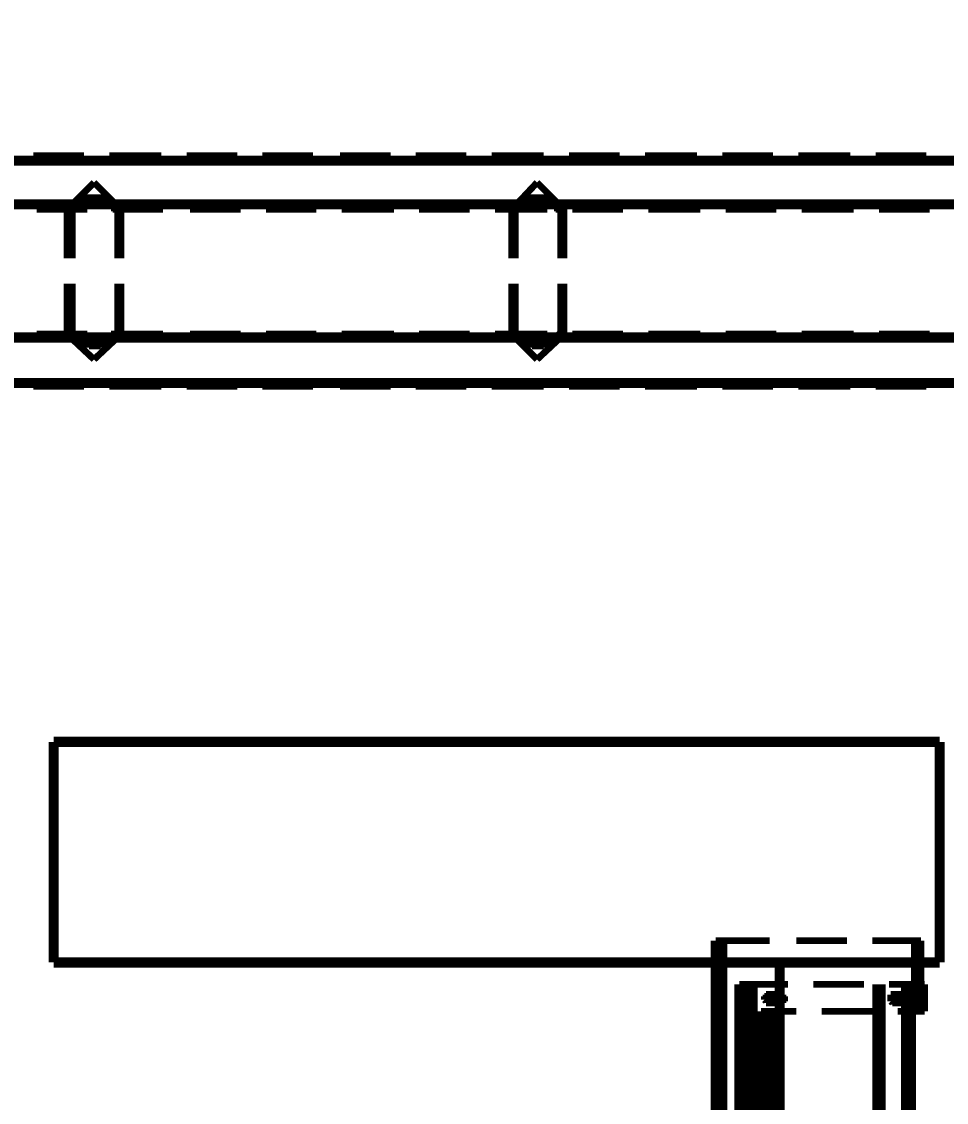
# Model space of a CAD drawing. Extents: x 0.1 to 11.6, y 0.3 to 16.2.
# Drawn here: x 6.572 to 7.487, y 12.993 to 14.063 of the extents above; entities that cross this region are included whole.
import ezdxf

# ---------------------------------------------------------------- set-up
doc = ezdxf.new("R2010")
doc.units = 0
doc.header["$MEASUREMENT"] = 0
doc.dimstyles.get("Standard").update_dxf_attribs({"dimtxt": 0.18, "dimasz": 0.18, "dimexe": 0.18, "dimexo": 0.0625, "dimgap": 0.09, "dimtad": 0, "dimtih": 1, "dimtoh": 1, "dimdec": 4, "dimzin": 0, "dimdsep": 46, "dimtxsty": 'Standard', "dimcen": 0.09, "dimadec": 0, "dimazin": 0, "dimtfac": 1, "dimtdec": 4, "dimtofl": 0, "dimtmove": 0, "dimatfit": 3, "dimfxl": 1, "dimtolj": 1, "dimtzin": 0, "dimarcsym": 0})

# ---------------------------------------------------------------- blocks, each defined once
blk = doc.blocks.new('*D2')
at = {"color": 0, "linetype": 'Continuous', "lineweight": -2, "transparency": 16777216}
for p, q in [((4.9083, 14.0758), (4.9083, 15.6449)), ((8.0233, 15.0142), (8.0233, 15.6449)), ((5.0883, 15.4649), (6.0458, 15.4649)), ((7.8433, 15.4649), (6.8858, 15.4649))]:
    blk.add_line(p, q, dxfattribs=at)
at = {"color": 0, "linetype": 'Continuous', "transparency": 16777216}
for points in [[(5.0883, 15.4949), (5.0883, 15.4349), (4.9083, 15.4649)], [(7.8433, 15.4949), (7.8433, 15.4349), (8.0233, 15.4649)]]:
    blk.add_solid(points, dxfattribs=at)
at = {"layer": 'Defpoints', "color": 0, "linetype": 'Continuous', "transparency": 16777216}
for p in [(8.0233, 15.4649), (8.0233, 14.9517), (4.9083, 14.0133)]:
    blk.add_point(p, dxfattribs=at)
at = {"color": 0, "linetype": 'Continuous', "transparency": 16777216, "insert": (6.4658, 15.4649), "char_height": 0.18, "attachment_point": 5}
blk.add_mtext('\\A1;varC', dxfattribs=at)

msp = doc.modelspace()

# ---------------------------------------------------------------- linework, layer by layer
at = {"color": 0}
for points, const_width in [([(6.63336, 13.93), (6.58333, 13.93)], 0.00667), ([(6.71001, 13.93), (6.65831, 13.93)], 0.00667), ([(6.785, 13.93), (6.73503, 13.93)], 0.00667), ([(6.86003, 13.93), (6.81, 13.93)], 0.00667), ([(6.93668, 13.93), (6.88667, 13.93)], 0.00667), ([(7.01167, 13.93), (6.96164, 13.93)], 0.00667), ([(7.08832, 13.93), (7.03668, 13.93)], 0.00667), ([(7.16336, 13.93), (7.11333, 13.93)], 0.00667), ([(7.24001, 13.93), (7.18832, 13.93)], 0.00667), ([(7.315, 13.93), (7.26497, 13.93)], 0.00667), ([(7.39165, 13.93), (7.34, 13.93)], 0.00667), ([(7.46669, 13.93), (7.41667, 13.93)], 0.00667), ([(8.22999, 13.925), (5.99333, 13.925)], 0.01), ([(6.64333, 13.9033), (6.61664, 13.8767)], 0.00667), ([(6.66997, 13.8767), (6.64333, 13.9033)], 0.00667), ([(7.08165, 13.9033), (7.05664, 13.8767)], 0.00667), ([(7.10835, 13.8767), (7.08165, 13.9033)], 0.00667), ([(6.66667, 13.8767), (6.66499, 13.8767), (6.66499, 13.8783), (6.66336, 13.8783), (6.66336, 13.88), (6.66168, 13.88), (6.66, 13.8817), (6.65831, 13.8817), (6.65831, 13.8834), (6.65668, 13.8834), (6.655, 13.885), (6.65332, 13.885), (6.65332, 13.8867), (6.65169, 13.8867), (6.65001, 13.8867), (6.65001, 13.8883), (6.64833, 13.8883), (6.64665, 13.8883), (6.64501, 13.8883), (6.64333, 13.8883), (6.64165, 13.8883), (6.63997, 13.8883), (6.63835, 13.8883), (6.63835, 13.8867), (6.63667, 13.8867), (6.63499, 13.8867), (6.63336, 13.885), (6.63167, 13.885), (6.63167, 13.8834), (6.62999, 13.8834), (6.62999, 13.8817), (6.62831, 13.8817), (6.62668, 13.8817), (6.62668, 13.88), (6.625, 13.88), (6.625, 13.8783), (6.62332, 13.8783), (6.62332, 13.8767), (6.62169, 13.8767)], 0.00667), ([(7.10499, 13.8767), (7.10335, 13.8767), (7.10335, 13.8783), (7.10167, 13.8783), (7.10167, 13.88), (7.09999, 13.88), (7.09999, 13.8817), (7.09831, 13.8817), (7.09668, 13.8817), (7.09668, 13.8834), (7.095, 13.8834), (7.095, 13.885), (7.09332, 13.885), (7.09169, 13.885), (7.09169, 13.8867), (7.09, 13.8867), (7.08832, 13.8867), (7.08832, 13.8883), (7.08664, 13.8883), (7.08501, 13.8883), (7.08333, 13.8883), (7.08165, 13.8883), (7.08003, 13.8883), (7.07835, 13.8883), (7.07667, 13.8883), (7.07667, 13.8867), (7.07497, 13.8867), (7.07335, 13.8867), (7.07335, 13.885), (7.07167, 13.885), (7.06999, 13.885), (7.06999, 13.8834), (7.06836, 13.8834), (7.06836, 13.8817), (7.06668, 13.8817), (7.065, 13.88), (7.06332, 13.88), (7.06332, 13.8783), (7.06168, 13.8783), (7.06168, 13.8767), (7.06, 13.8767)], 0.00667), ([(5.99333, 13.8817), (8.22999, 13.8817)], 0.01), ([(6.58664, 13.8767), (6.63667, 13.8767)], 0.00667), ([(6.61664, 13.8767), (6.61664, 13.8283)], 0.00667), ([(6.61664, 13.8767), (6.62169, 13.8767)], 0.00667), ([(6.62169, 13.8767), (6.62169, 13.8283)], 0.00667), ([(6.66168, 13.8767), (6.71164, 13.8767)], 0.00667), ([(6.66667, 13.8767), (6.66997, 13.8767)], 0.00667), ([(6.66667, 13.8283), (6.66667, 13.8767)], 0.00667), ([(6.66997, 13.8283), (6.66997, 13.8767)], 0.00667), ([(6.73833, 13.8767), (6.78836, 13.8767)], 0.00667), ([(6.81332, 13.8767), (6.86333, 13.8767)], 0.00667), ([(6.88835, 13.8767), (6.94, 13.8767)], 0.00667), ([(6.965, 13.8767), (7.01497, 13.8767)], 0.00667), ([(7.03999, 13.8767), (7.09169, 13.8767)], 0.00667), ([(7.05664, 13.8767), (7.05664, 13.8283)], 0.00667), ([(7.05664, 13.8767), (7.06, 13.8767)], 0.00667), ([(7.06, 13.8767), (7.06, 13.8283)], 0.00667), ([(7.10499, 13.8767), (7.10835, 13.8767)], 0.00667), ([(7.10499, 13.8283), (7.10499, 13.8767)], 0.00667), ([(7.10835, 13.8283), (7.10835, 13.8767)], 0.00667), ([(7.11664, 13.8767), (7.16667, 13.8767)], 0.00667), ([(7.19168, 13.8767), (7.24333, 13.8767)], 0.00667), ([(7.26833, 13.8767), (7.31836, 13.8767)], 0.00667), ([(7.34332, 13.8767), (7.39501, 13.8767)], 0.00667), ([(7.41997, 13.8767), (7.47, 13.8767)], 0.00667), ([(6.61664, 13.8033), (6.61664, 13.7533)], 0.00667), ([(6.62169, 13.8033), (6.62169, 13.7533)], 0.00667), ([(6.66667, 13.7533), (6.66667, 13.8033)], 0.00667), ([(6.66997, 13.7533), (6.66997, 13.8033)], 0.00667), ([(7.05664, 13.8033), (7.05664, 13.7533)], 0.00667), ([(7.06, 13.8033), (7.06, 13.7533)], 0.00667), ([(7.10499, 13.7533), (7.10499, 13.8033)], 0.00667), ([(7.10835, 13.7533), (7.10835, 13.8033)], 0.00667), ([(8.22999, 13.75), (5.99333, 13.75)], 0.01), ([(6.63667, 13.7533), (6.58664, 13.7533)], 0.00667), ([(6.61664, 13.7533), (6.64333, 13.7283)], 0.00667), ([(6.62169, 13.7533), (6.61664, 13.7533)], 0.00667), ([(6.62169, 13.7533), (6.62332, 13.7533), (6.62332, 13.7517), (6.625, 13.7517), (6.62668, 13.75), (6.62831, 13.75), (6.62831, 13.7483), (6.62999, 13.7483), (6.62999, 13.7467), (6.63167, 13.7467), (6.63336, 13.7467), (6.63336, 13.745), (6.63499, 13.745), (6.63667, 13.745), (6.63667, 13.7433), (6.63835, 13.7433), (6.63997, 13.7433), (6.64165, 13.7433), (6.64165, 13.7416), (6.64333, 13.7416), (6.64501, 13.7416), (6.64665, 13.7416), (6.64665, 13.7433), (6.64833, 13.7433), (6.65001, 13.7433), (6.65169, 13.7433), (6.65169, 13.745), (6.65332, 13.745), (6.655, 13.745), (6.655, 13.7467), (6.65668, 13.7467), (6.65831, 13.7483), (6.66, 13.7483), (6.66, 13.75), (6.66168, 13.75), (6.66168, 13.7517), (6.66336, 13.7517), (6.66336, 13.7533), (6.66499, 13.7533), (6.66667, 13.7533)], 0.00667), ([(6.64333, 13.7283), (6.66997, 13.7533)], 0.00667), ([(6.71164, 13.7533), (6.66168, 13.7533)], 0.00667), ([(6.66997, 13.7533), (6.66667, 13.7533)], 0.00667), ([(6.78836, 13.7533), (6.73833, 13.7533)], 0.00667), ([(6.86333, 13.7533), (6.81332, 13.7533)], 0.00667), ([(6.94, 13.7533), (6.88835, 13.7533)], 0.00667), ([(7.01497, 13.7533), (6.965, 13.7533)], 0.00667), ([(7.09169, 13.7533), (7.03999, 13.7533)], 0.00667), ([(7.05664, 13.7533), (7.08165, 13.7283)], 0.00667), ([(7.06, 13.7533), (7.05664, 13.7533)], 0.00667), ([(7.06, 13.7533), (7.06168, 13.7533), (7.06168, 13.7517), (7.06332, 13.7517), (7.065, 13.7517), (7.065, 13.75), (7.06668, 13.75), (7.06668, 13.7483), (7.06836, 13.7483), (7.06836, 13.7467), (7.06999, 13.7467), (7.07167, 13.7467), (7.07167, 13.745), (7.07335, 13.745), (7.07497, 13.745), (7.07497, 13.7433), (7.07667, 13.7433), (7.07835, 13.7433), (7.08003, 13.7433), (7.08003, 13.7416), (7.08165, 13.7416), (7.08333, 13.7416), (7.08501, 13.7416), (7.08501, 13.7433), (7.08664, 13.7433), (7.08832, 13.7433), (7.09, 13.7433), (7.09, 13.745), (7.09169, 13.745), (7.09332, 13.745), (7.09332, 13.7467), (7.095, 13.7467), (7.09668, 13.7483), (7.09831, 13.7483), (7.09831, 13.75), (7.09999, 13.75), (7.09999, 13.7517), (7.10167, 13.7517), (7.10335, 13.7533), (7.10499, 13.7533)], 0.00667), ([(7.08165, 13.7283), (7.10835, 13.7533)], 0.00667), ([(7.10835, 13.7533), (7.10499, 13.7533)], 0.00667), ([(7.16667, 13.7533), (7.11664, 13.7533)], 0.00667), ([(7.24333, 13.7533), (7.19168, 13.7533)], 0.00667), ([(7.31836, 13.7533), (7.26833, 13.7533)], 0.00667), ([(7.39501, 13.7533), (7.34332, 13.7533)], 0.00667), ([(7.47, 13.7533), (7.41997, 13.7533)], 0.00667), ([(5.99333, 13.705), (8.22999, 13.705)], 0.01), ([(6.58333, 13.7017), (6.63336, 13.7017)], 0.00667), ([(6.65831, 13.7017), (6.71001, 13.7017)], 0.00667), ([(6.73503, 13.7017), (6.785, 13.7017)], 0.00667), ([(6.81, 13.7017), (6.86003, 13.7017)], 0.00667), ([(6.88667, 13.7017), (6.93668, 13.7017)], 0.00667), ([(6.96164, 13.7017), (7.01167, 13.7017)], 0.00667), ([(7.03668, 13.7017), (7.08832, 13.7017)], 0.00667), ([(7.11333, 13.7017), (7.16336, 13.7017)], 0.00667), ([(7.18832, 13.7017), (7.24001, 13.7017)], 0.00667), ([(7.26497, 13.7017), (7.315, 13.7017)], 0.00667), ([(7.34, 13.7017), (7.39165, 13.7017)], 0.00667), ([(7.41667, 13.7017), (7.46669, 13.7017)], 0.00667), ([(6.60335, 13.1317), (6.60335, 13.35)], 0.01), ([(6.60335, 13.35), (7.32167, 13.35)], 0.01), ([(7.32167, 13.35), (7.47999, 13.35)], 0.01), ([(7.47999, 13.35), (7.47999, 13.1317)], 0.01), ([(7.25836, 13.1533), (7.25836, 12.2767)], 0.01), ([(7.26497, 13.1533), (7.25836, 13.1533)], 0.00667), ([(7.26497, 13.1533), (7.26497, 12.2767)], 0.01), ([(7.31168, 13.1533), (7.26497, 13.1533)], 0.00667), ([(7.38835, 13.1533), (7.33832, 13.1533)], 0.00667), ([(7.46164, 13.1533), (7.41336, 13.1533)], 0.00667), ([(7.45503, 13.0833), (7.45503, 13.1533)], 0.00667), ([(7.46164, 13.0833), (7.46164, 13.1533)], 0.00667), ([(7.32167, 13.1317), (6.60335, 13.1317)], 0.01), ([(7.32167, 13.1317), (7.47999, 13.1317)], 0.01), ([(7.32167, 13.1317), (7.32167, 12.2983)], 0.01), ([(7.28168, 13.11), (7.28168, 12.32)], 0.01), ([(7.28168, 13.11), (7.285, 13.11)], 0.00667), ([(7.285, 13.11), (7.285, 12.32)], 0.01), ([(7.285, 13.11), (7.29335, 13.11)], 0.00667), ([(7.29335, 13.11), (7.29335, 12.32)], 0.01), ([(7.29497, 13.11), (7.29497, 12.32)], 0.01), ([(7.29497, 13.11), (7.29335, 13.11)], 0.00667), ([(7.33003, 13.11), (7.29497, 13.11)], 0.00667), ([(7.405, 13.11), (7.35499, 13.11)], 0.00667), ([(7.41835, 13.11), (7.41835, 12.32)], 0.01), ([(7.42165, 13.11), (7.42165, 12.32)], 0.01), ([(7.465, 13.11), (7.43001, 13.11)], 0.00667), ([(7.44667, 12.32), (7.44667, 13.11)], 0.01), ([(7.45167, 12.32), (7.45167, 13.11)], 0.01), ([(7.46164, 13.0833), (7.46164, 13.11)], 0.00667), ([(7.465, 13.0833), (7.465, 13.11)], 0.00667), ([(7.30832, 13.0983), (7.30664, 13.0983)], 0.00667), ([(7.30664, 13.0983), (7.30664, 13.0967)], 0.00667), ([(7.30664, 13.0967), (7.30664, 13.095)], 0.00667), ([(7.30664, 13.095), (7.30832, 13.095)], 0.00667), ([(7.30664, 13.095), (7.30832, 13.0933)], 0.00667), ([(7.31, 13.1), (7.30832, 13.1)], 0.00667), ([(7.30832, 13.1), (7.31, 13.1)], 0.00667), ([(7.30832, 13.1), (7.30832, 13.0983)], 0.00667), ([(7.31168, 13.1), (7.31, 13.1)], 0.00667), ([(7.31, 13.1), (7.31168, 13.1)], 0.00667), ([(7.31332, 13.1), (7.31, 13.1)], 0.00667), ([(7.31332, 13.1), (7.31168, 13.1)], 0.00667), ([(7.31168, 13.1), (7.31168, 13.0983)], 0.00667), ([(7.31168, 13.0983), (7.31168, 13.1)], 0.00667), ([(7.31168, 13.1), (7.31332, 13.1)], 0.00667), ([(7.31332, 13.1), (7.31168, 13.1)], 0.00667), ([(7.31168, 13.1), (7.31168, 13.0983)], 0.00667), ([(7.31168, 13.0983), (7.31332, 13.0983)], 0.00667), ([(7.31168, 13.0983), (7.31168, 13.0967)], 0.00667), ([(7.31332, 13.0967), (7.31168, 13.0983)], 0.00667), ([(7.31168, 13.0983), (7.31332, 13.0983)], 0.00667), ([(7.31168, 13.0983), (7.31168, 13.0967)], 0.00667), ([(7.31168, 13.0967), (7.31168, 13.095)], 0.00667), ([(7.31168, 13.0967), (7.31168, 13.095)], 0.00667), ([(7.31168, 13.095), (7.31168, 13.0933)], 0.00667), ([(7.31168, 13.0933), (7.31332, 13.095)], 0.00667), ([(7.31168, 13.095), (7.31168, 13.0933)], 0.00667), ([(7.315, 13.1), (7.31332, 13.1)], 0.00667), ([(7.31332, 13.1), (7.315, 13.1)], 0.00667), ([(7.315, 13.1), (7.31332, 13.1)], 0.00667), ([(7.31332, 13.1), (7.315, 13.1)], 0.00667), ([(7.31999, 13.1), (7.31332, 13.1)], 0.00667), ([(7.31332, 13.0967), (7.315, 13.0967)], 0.00667), ([(7.31332, 13.095), (7.31332, 13.0967)], 0.00667), ([(7.31668, 13.0983), (7.315, 13.1)], 0.00667), ([(7.315, 13.1), (7.31668, 13.1)], 0.00667), ([(7.315, 13.1), (7.31668, 13.1)], 0.00667), ([(7.31668, 13.0983), (7.315, 13.1)], 0.00667), ([(7.315, 13.1), (7.31668, 13.1)], 0.00667), ([(7.315, 13.1), (7.31668, 13.1)], 0.00667), ([(7.31668, 13.0967), (7.31668, 13.0983)], 0.00667), ([(7.31668, 13.0983), (7.31836, 13.0983)], 0.00667), ([(7.31668, 13.0967), (7.31668, 13.0983)], 0.00667), ([(7.31668, 13.0983), (7.31836, 13.0983)], 0.00667), ([(7.31668, 13.095), (7.31668, 13.0967)], 0.00667), ([(7.31668, 13.095), (7.31668, 13.0967)], 0.00667), ([(7.31668, 13.0933), (7.31668, 13.095)], 0.00667), ([(7.31668, 13.0933), (7.31668, 13.095)], 0.00667), ([(7.31999, 13.1), (7.31836, 13.1)], 0.00667), ([(7.31836, 13.1), (7.31836, 13.0983)], 0.00667), ([(7.31999, 13.1), (7.31836, 13.1)], 0.00667), ([(7.31836, 13.1), (7.31836, 13.0983)], 0.00667), ([(7.31836, 13.0983), (7.31999, 13.0983)], 0.00667), ([(7.31836, 13.0983), (7.31836, 13.0967)], 0.00667), ([(7.31836, 13.0983), (7.31999, 13.0983)], 0.00667), ([(7.31836, 13.0983), (7.31836, 13.0967)], 0.00667), ([(7.31836, 13.0967), (7.31836, 13.095)], 0.00667), ([(7.31836, 13.0967), (7.31836, 13.095)], 0.00667), ([(7.31836, 13.095), (7.31836, 13.0933)], 0.00667), ([(7.31836, 13.095), (7.31836, 13.0933)], 0.00667), ([(7.32167, 13.1), (7.31999, 13.1)], 0.00667), ([(7.31999, 13.1), (7.32167, 13.1)], 0.00667), ([(7.32167, 13.1), (7.31999, 13.1)], 0.00667), ([(7.31999, 13.1), (7.32167, 13.1)], 0.00667), ([(7.32335, 13.1), (7.31999, 13.1)], 0.00667), ([(7.32167, 13.0983), (7.31999, 13.0983)], 0.00667), ([(7.31999, 13.0983), (7.31999, 13.0967)], 0.00667), ([(7.31999, 13.0967), (7.31999, 13.095)], 0.00667), ([(7.31999, 13.095), (7.32167, 13.0933)], 0.00667), ([(7.32335, 13.1), (7.32167, 13.1)], 0.00667), ([(7.32167, 13.1), (7.32335, 13.1)], 0.00667), ([(7.32167, 13.1), (7.32167, 13.0983)], 0.00667), ([(7.32335, 13.0983), (7.32167, 13.1)], 0.00667), ([(7.32167, 13.1), (7.32335, 13.1)], 0.00667), ([(7.32167, 13.1), (7.32335, 13.1)], 0.00667), ([(7.32335, 13.0983), (7.32167, 13.1)], 0.00667), ([(7.32167, 13.1), (7.32335, 13.1)], 0.00667), ([(7.32167, 13.1), (7.32335, 13.1)], 0.00667), ([(7.32497, 13.1), (7.32335, 13.1)], 0.00667), ([(7.32335, 13.1), (7.32497, 13.1)], 0.00667), ([(7.32335, 13.0967), (7.32335, 13.0983)], 0.00667), ([(7.32335, 13.0983), (7.32497, 13.0983)], 0.00667), ([(7.32335, 13.0967), (7.32335, 13.0983)], 0.00667), ([(7.32335, 13.0983), (7.32497, 13.0983)], 0.00667), ([(7.32335, 13.095), (7.32335, 13.0967)], 0.00667), ([(7.32335, 13.095), (7.32335, 13.0967)], 0.00667), ([(7.32335, 13.0933), (7.32335, 13.095)], 0.00667), ([(7.32335, 13.0933), (7.32335, 13.095)], 0.00667), ([(7.32497, 13.0983), (7.32497, 13.1)], 0.00667), ([(7.32497, 13.1), (7.32667, 13.1)], 0.00667), ([(7.32667, 13.0983), (7.32497, 13.0983)], 0.00667), ([(7.32667, 13.0967), (7.32667, 13.0983)], 0.00667), ([(7.32667, 13.095), (7.32667, 13.0967)], 0.00667), ([(7.32667, 13.0933), (7.32667, 13.095)], 0.00667), ([(7.43332, 13.1), (7.43164, 13.1)], 0.00667), ([(7.43164, 13.1), (7.43164, 13.0983)], 0.00667), ([(7.43164, 13.0983), (7.43332, 13.0983)], 0.00667), ([(7.43164, 13.0983), (7.43164, 13.0967)], 0.00667), ([(7.43164, 13.0967), (7.43164, 13.095)], 0.00667), ([(7.43164, 13.095), (7.43332, 13.095)], 0.00667), ([(7.43164, 13.095), (7.43164, 13.0933)], 0.00667), ([(7.435, 13.1), (7.43332, 13.1)], 0.00667), ([(7.43332, 13.1), (7.435, 13.1)], 0.00667), ([(7.43832, 13.1), (7.43332, 13.1)], 0.00667), ([(7.43668, 13.1), (7.435, 13.0983)], 0.00667), ([(7.43668, 13.1), (7.435, 13.1)], 0.00667), ([(7.435, 13.1), (7.43668, 13.1)], 0.00667), ([(7.43668, 13.1), (7.435, 13.0983)], 0.00667), ([(7.435, 13.0983), (7.43668, 13.0983)], 0.00667), ([(7.435, 13.0983), (7.435, 13.0967)], 0.00667), ([(7.435, 13.0983), (7.43668, 13.0983)], 0.00667), ([(7.435, 13.0983), (7.435, 13.0967)], 0.00667), ([(7.435, 13.0967), (7.435, 13.095)], 0.00667), ([(7.435, 13.0967), (7.435, 13.095)], 0.00667), ([(7.435, 13.095), (7.435, 13.0933)], 0.00667), ([(7.435, 13.095), (7.435, 13.0933)], 0.00667), ([(7.43832, 13.1), (7.43668, 13.1)], 0.00667), ([(7.43668, 13.1), (7.43832, 13.1)], 0.00667), ([(7.43668, 13.0983), (7.43668, 13.1)], 0.00667), ([(7.43832, 13.1), (7.43668, 13.1)], 0.00667), ([(7.43668, 13.1), (7.43832, 13.1)], 0.00667), ([(7.43668, 13.0967), (7.43668, 13.0983)], 0.00667), ([(7.43668, 13.0967), (7.43832, 13.0967)], 0.00667), ([(7.43668, 13.095), (7.43668, 13.0967)], 0.00667), ([(7.43668, 13.0933), (7.43668, 13.095)], 0.00667), ([(7.44, 13.1), (7.43832, 13.1)], 0.00667), ([(7.43832, 13.1), (7.44, 13.1)], 0.00667), ([(7.43832, 13.1), (7.44, 13.1)], 0.00667), ([(7.44, 13.1), (7.43832, 13.1)], 0.00667), ([(7.43832, 13.1), (7.44, 13.1)], 0.00667), ([(7.43832, 13.1), (7.44, 13.1)], 0.00667), ([(7.44499, 13.1), (7.43832, 13.1)], 0.00667), ([(7.44, 13.0983), (7.44, 13.1)], 0.00667), ([(7.44, 13.0983), (7.44, 13.1)], 0.00667), ([(7.44168, 13.0967), (7.44, 13.0983)], 0.00667), ([(7.44, 13.0983), (7.44168, 13.0983)], 0.00667), ([(7.44168, 13.0967), (7.44, 13.0983)], 0.00667), ([(7.44, 13.0983), (7.44168, 13.0983)], 0.00667), ([(7.44, 13.095), (7.44168, 13.0967)], 0.00667), ([(7.44, 13.095), (7.44168, 13.0967)], 0.00667), ([(7.44, 13.0933), (7.44, 13.095)], 0.00667), ([(7.44, 13.0933), (7.44, 13.095)], 0.00667), ([(7.44336, 13.1), (7.44168, 13.0983)], 0.00667), ([(7.44336, 13.1), (7.44168, 13.0983)], 0.00667), ([(7.44168, 13.0983), (7.44336, 13.0983)], 0.00667), ([(7.44168, 13.0983), (7.44168, 13.0967)], 0.00667), ([(7.44168, 13.0983), (7.44336, 13.0983)], 0.00667), ([(7.44168, 13.0983), (7.44168, 13.0967)], 0.00667), ([(7.44168, 13.0967), (7.44168, 13.095)], 0.00667), ([(7.44168, 13.0967), (7.44168, 13.095)], 0.00667), ([(7.44168, 13.095), (7.44168, 13.0933)], 0.00667), ([(7.44168, 13.095), (7.44168, 13.0933)], 0.00667), ([(7.44499, 13.1), (7.44336, 13.1)], 0.00667), ([(7.44336, 13.1), (7.44499, 13.1)], 0.00667), ([(7.44499, 13.1), (7.44336, 13.1)], 0.00667), ([(7.44336, 13.1), (7.44499, 13.1)], 0.00667), ([(7.44667, 13.1), (7.44499, 13.1)], 0.00667), ([(7.44499, 13.1), (7.44499, 13.0983)], 0.00667), ([(7.44667, 13.1), (7.44499, 13.1)], 0.00667), ([(7.44499, 13.1), (7.44667, 13.1)], 0.00667), ([(7.44667, 13.1), (7.44499, 13.1)], 0.00667), ([(7.44499, 13.1), (7.44667, 13.1)], 0.00667), ([(7.44667, 13.1), (7.44499, 13.1)], 0.00667), ([(7.44499, 13.0983), (7.44667, 13.0983)], 0.00667), ([(7.44499, 13.0983), (7.44499, 13.0967)], 0.00667), ([(7.44499, 13.0967), (7.44499, 13.095)], 0.00667), ([(7.44499, 13.095), (7.44499, 13.0933)], 0.00667), ([(7.44835, 13.1), (7.44667, 13.1)], 0.00667), ([(7.44667, 13.1), (7.44835, 13.1)], 0.00667), ([(7.44667, 13.0983), (7.44667, 13.1)], 0.00667), ([(7.44667, 13.1), (7.44835, 13.1)], 0.00667), ([(7.44667, 13.0983), (7.44667, 13.1)], 0.00667), ([(7.44667, 13.1), (7.44835, 13.1)], 0.00667), ([(7.44835, 13.0967), (7.44667, 13.0983)], 0.00667), ([(7.44667, 13.0983), (7.44835, 13.0983)], 0.00667), ([(7.44835, 13.0967), (7.44667, 13.0983)], 0.00667), ([(7.44667, 13.0983), (7.44835, 13.0983)], 0.00667), ([(7.44667, 13.0933), (7.44835, 13.095)], 0.00667), ([(7.44667, 13.0933), (7.44835, 13.095)], 0.00667), ([(7.44997, 13.1), (7.44835, 13.1)], 0.00667), ([(7.44835, 13.1), (7.44997, 13.1)], 0.00667), ([(7.44835, 13.095), (7.44835, 13.0967)], 0.00667), ([(7.44835, 13.095), (7.44835, 13.0967)], 0.00667), ([(7.44997, 13.0983), (7.44997, 13.1)], 0.00667), ([(7.44997, 13.0967), (7.44997, 13.0983)], 0.00667), ([(7.44997, 13.0983), (7.45167, 13.0983)], 0.00667), ([(7.44997, 13.095), (7.44997, 13.0967)], 0.00667), ([(7.44997, 13.0933), (7.44997, 13.095)], 0.00667), ([(7.30333, 12.3467), (7.30333, 13.0833)], 0.01), ([(7.30832, 13.0933), (7.31, 13.0933)], 0.00667), ([(7.30832, 13.0933), (7.30832, 13.0917)], 0.00667), ([(7.30832, 13.0917), (7.31, 13.0917)], 0.00667), ([(7.31, 12.3467), (7.31, 13.0833)], 0.01), ([(7.31, 13.0917), (7.31168, 13.0917)], 0.00667), ([(7.31, 13.0917), (7.31168, 13.0917)], 0.00667), ([(7.31, 13.0917), (7.31332, 13.0917)], 0.00667), ([(7.31168, 12.3467), (7.31168, 13.0833)], 0.01), ([(7.31168, 13.0933), (7.31332, 13.0933)], 0.00667), ([(7.31168, 13.0933), (7.31332, 13.0917)], 0.00667), ([(7.31168, 13.0917), (7.31168, 13.0933)], 0.00667), ([(7.31168, 13.0933), (7.31332, 13.0933)], 0.00667), ([(7.31168, 13.0933), (7.31332, 13.0933)], 0.00667), ([(7.31168, 13.0933), (7.31332, 13.0917)], 0.00667), ([(7.31332, 13.0917), (7.315, 13.0917)], 0.00667), ([(7.31332, 13.0917), (7.315, 13.0917)], 0.00667), ([(7.31332, 13.0917), (7.315, 13.0917)], 0.00667), ([(7.31332, 13.0917), (7.315, 13.0917)], 0.00667), ([(7.31332, 13.0917), (7.315, 13.0917)], 0.00667), ([(7.31332, 13.0917), (7.315, 13.0917)], 0.00667), ([(7.31332, 13.0917), (7.31999, 13.0917)], 0.00667), ([(7.315, 13.0917), (7.31668, 13.0933)], 0.00667), ([(7.315, 13.0917), (7.31668, 13.0933)], 0.00667), ([(7.315, 13.0917), (7.31668, 13.0917)], 0.00667), ([(7.315, 13.0917), (7.31668, 13.0917)], 0.00667), ([(7.31668, 13.0933), (7.31836, 13.0933)], 0.00667), ([(7.31668, 13.0933), (7.31836, 13.0933)], 0.00667), ([(7.31836, 13.0933), (7.31999, 13.0933)], 0.00667), ([(7.31836, 13.0933), (7.31999, 13.0917)], 0.00667), ([(7.31836, 13.0933), (7.31999, 13.0933)], 0.00667), ([(7.31836, 13.0933), (7.31999, 13.0917)], 0.00667), ([(7.31999, 13.0917), (7.32167, 13.0917)], 0.00667), ([(7.31999, 13.0917), (7.32167, 13.0917)], 0.00667), ([(7.31999, 13.0917), (7.32167, 13.0917)], 0.00667), ([(7.31999, 13.0917), (7.32167, 13.0917)], 0.00667), ([(7.31999, 13.0917), (7.32167, 13.0917)], 0.00667), ([(7.31999, 13.0917), (7.32167, 13.0917)], 0.00667), ([(7.31999, 13.0917), (7.32335, 13.0917)], 0.00667), ([(7.32167, 13.0933), (7.32335, 13.0933)], 0.00667), ([(7.32167, 13.0933), (7.32167, 13.0917)], 0.00667), ([(7.32167, 13.0917), (7.32335, 13.0933)], 0.00667), ([(7.32167, 13.0917), (7.32335, 13.0933)], 0.00667), ([(7.32167, 13.0917), (7.32335, 13.0917)], 0.00667), ([(7.32167, 13.0917), (7.32335, 13.0917)], 0.00667), ([(7.32167, 13.0917), (7.32335, 13.0917)], 0.00667), ([(7.32335, 13.0933), (7.32497, 13.0933)], 0.00667), ([(7.32335, 13.0933), (7.32497, 13.0933)], 0.00667), ([(7.32335, 13.0917), (7.32497, 13.0917)], 0.00667), ([(7.32335, 13.0917), (7.32497, 13.0917)], 0.00667), ([(7.32335, 13.0917), (7.32497, 13.0917)], 0.00667), ([(7.32497, 13.0917), (7.32497, 13.0933)], 0.00667), ([(7.32497, 13.0933), (7.32667, 13.0933)], 0.00667), ([(7.43164, 13.0933), (7.43332, 13.0933)], 0.00667), ([(7.43164, 13.0933), (7.43332, 13.0917)], 0.00667), ([(7.43332, 13.0917), (7.435, 13.0917)], 0.00667), ([(7.43332, 13.0917), (7.435, 13.0917)], 0.00667), ([(7.43332, 13.0917), (7.43832, 13.0917)], 0.00667), ([(7.435, 13.0933), (7.43668, 13.0933)], 0.00667), ([(7.435, 13.0917), (7.43668, 13.0933)], 0.00667), ([(7.435, 13.0933), (7.43668, 13.0933)], 0.00667), ([(7.435, 13.0917), (7.43668, 13.0917)], 0.00667), ([(7.43668, 13.0933), (7.43668, 13.0917)], 0.00667), ([(7.43668, 13.0933), (7.43832, 13.0933)], 0.00667), ([(7.43668, 13.0933), (7.43668, 13.0917)], 0.00667), ([(7.43668, 13.0917), (7.43832, 13.0917)], 0.00667), ([(7.43668, 13.0917), (7.43832, 13.0917)], 0.00667), ([(7.43668, 13.0917), (7.43832, 13.0917)], 0.00667), ([(7.43668, 13.0917), (7.43832, 13.0917)], 0.00667), ([(7.43832, 13.0917), (7.44, 13.0917)], 0.00667), ([(7.43832, 13.0917), (7.44, 13.0917)], 0.00667), ([(7.43832, 13.0917), (7.44, 13.0917)], 0.00667), ([(7.43832, 13.0917), (7.44, 13.0917)], 0.00667), ([(7.43832, 13.0917), (7.44499, 13.0917)], 0.00667), ([(7.44, 13.0917), (7.44, 13.0933)], 0.00667), ([(7.44, 13.0933), (7.44168, 13.0933)], 0.00667), ([(7.44, 13.0917), (7.44, 13.0933)], 0.00667), ([(7.44, 13.0933), (7.44168, 13.0933)], 0.00667), ([(7.44168, 13.0933), (7.44336, 13.0933)], 0.00667), ([(7.44168, 13.0933), (7.44336, 13.0933)], 0.00667), ([(7.44336, 13.0933), (7.44336, 13.0917)], 0.00667), ([(7.44336, 13.0933), (7.44336, 13.0917)], 0.00667), ([(7.44336, 13.0917), (7.44499, 13.0917)], 0.00667), ([(7.44336, 13.0917), (7.44499, 13.0917)], 0.00667), ([(7.44336, 13.0917), (7.44499, 13.0917)], 0.00667), ([(7.44336, 13.0917), (7.44499, 13.0917)], 0.00667), ([(7.44499, 13.0933), (7.44667, 13.0933)], 0.00667), ([(7.44499, 13.0933), (7.44667, 13.0917)], 0.00667), ([(7.44499, 13.0917), (7.44667, 13.0917)], 0.00667), ([(7.44499, 13.0917), (7.44667, 13.0917)], 0.00667), ([(7.44499, 13.0917), (7.44667, 13.0917)], 0.00667), ([(7.44499, 13.0917), (7.44667, 13.0917)], 0.00667), ([(7.44499, 13.0917), (7.44667, 13.0917)], 0.00667), ([(7.44667, 13.0917), (7.44667, 13.0933)], 0.00667), ([(7.44667, 13.0933), (7.44835, 13.0933)], 0.00667), ([(7.44667, 13.0917), (7.44667, 13.0933)], 0.00667), ([(7.44667, 13.0933), (7.44835, 13.0933)], 0.00667), ([(7.44667, 13.0917), (7.44835, 13.0917)], 0.00667), ([(7.44667, 13.0917), (7.44835, 13.0917)], 0.00667), ([(7.44667, 13.0917), (7.44835, 13.0917)], 0.00667), ([(7.44835, 13.0917), (7.44997, 13.0933)], 0.00667), ([(7.44835, 13.0917), (7.44997, 13.0917)], 0.00667), ([(7.44997, 13.0933), (7.45167, 13.0933)], 0.00667), ([(7.31, 13.0833), (7.30333, 13.0833)], 0.00667), ([(7.31168, 13.0833), (7.31, 13.0833)], 0.00667), ([(7.31168, 13.0833), (7.33832, 13.0833)], 0.00667), ([(7.36333, 13.0833), (7.41336, 13.0833)], 0.00667), ([(7.43832, 13.0833), (7.465, 13.0833)], 0.00667), ([(7.29497, 13.045), (7.28999, 13.045)], 0.00667), ([(7.30165, 13.0433), (7.29497, 13.0433)], 0.00667), ([(7.30333, 13.0433), (7.30165, 13.0433)], 0.00667), ([(7.28999, 13.0333), (7.29497, 13.0333)], 0.01), ([(7.29497, 13.035), (7.30165, 13.035)], 0.01), ([(7.30165, 13.035), (7.30333, 13.035)], 0.01)]:
    msp.add_lwpolyline(points, dxfattribs=dict(at, const_width=const_width))
at = {"color": 0, "const_width": 0.01}
for points in [[(7.29335, 13.0384), (7.29335, 13.04), (7.29335, 13.0417), (7.29335, 13.0433), (7.29167, 13.0433), (7.28999, 13.045), (7.28836, 13.0433), (7.28668, 13.0417), (7.28668, 13.04), (7.28668, 13.0384), (7.28668, 13.0367), (7.28836, 13.035), (7.28999, 13.0333), (7.29167, 13.0333), (7.29167, 13.035), (7.29335, 13.035), (7.29335, 13.0367), (7.29335, 13.0384)], [(7.29497, 13.0333), (7.29665, 13.035), (7.29665, 13.0367), (7.29833, 13.0384), (7.29833, 13.04), (7.29665, 13.0417), (7.29665, 13.0433), (7.29497, 13.0433), (7.29497, 13.045), (7.29335, 13.045), (7.29335, 13.0433), (7.29167, 13.0433), (7.29167, 13.0417), (7.29167, 13.04), (7.29167, 13.0384), (7.29167, 13.0367), (7.29167, 13.035), (7.29335, 13.035), (7.29335, 13.0333), (7.29497, 13.0333)], [(7.29497, 13.035), (7.29665, 13.0367), (7.29665, 13.0384), (7.29665, 13.04), (7.29665, 13.0417), (7.29497, 13.0433), (7.29335, 13.0433), (7.29167, 13.0417), (7.29167, 13.04), (7.29167, 13.0384), (7.29167, 13.0367), (7.29335, 13.035), (7.29497, 13.035)], [(7.30165, 13.035), (7.30333, 13.0367), (7.30333, 13.0384), (7.30333, 13.04), (7.30333, 13.0417), (7.30165, 13.0433), (7.30003, 13.0433), (7.30003, 13.0417), (7.29833, 13.0417), (7.29833, 13.04), (7.29833, 13.0384), (7.29833, 13.0367), (7.30003, 13.035), (7.30165, 13.035)], [(7.30165, 13.035), (7.30333, 13.0367), (7.30333, 13.0384), (7.30333, 13.04), (7.30333, 13.0417), (7.30165, 13.0433), (7.30003, 13.0433), (7.30003, 13.0417), (7.29833, 13.0417), (7.29833, 13.04), (7.29833, 13.0384), (7.29833, 13.0367), (7.30003, 13.035), (7.30165, 13.035)], [(7.30333, 13.035), (7.30501, 13.035), (7.30501, 13.0367), (7.30664, 13.0367), (7.30664, 13.0384), (7.30664, 13.04), (7.30664, 13.0417), (7.30501, 13.0417), (7.30501, 13.0433), (7.30333, 13.0433), (7.30165, 13.0417), (7.30165, 13.04), (7.30165, 13.0384), (7.30165, 13.0367), (7.30165, 13.035), (7.30333, 13.035)]]:
    msp.add_lwpolyline(points, close=True, dxfattribs=at)

# ---------------------------------------------------------------- dimensions: what is measured, and where the dimension line sits
at = {"linetype": 'Continuous'}
dim = msp.add_linear_dim(base=(8.02333, 15.46495), p1=(4.90831, 14.0133), p2=(8.02333, 14.9517), text='varC', dimstyle='Standard', dxfattribs=at)
dim.commit()
dim.dimension.update_dxf_attribs({"geometry": '*D2', "text_midpoint": (6.46582, 15.46495)})

doc.saveas('drawing.dxf')
